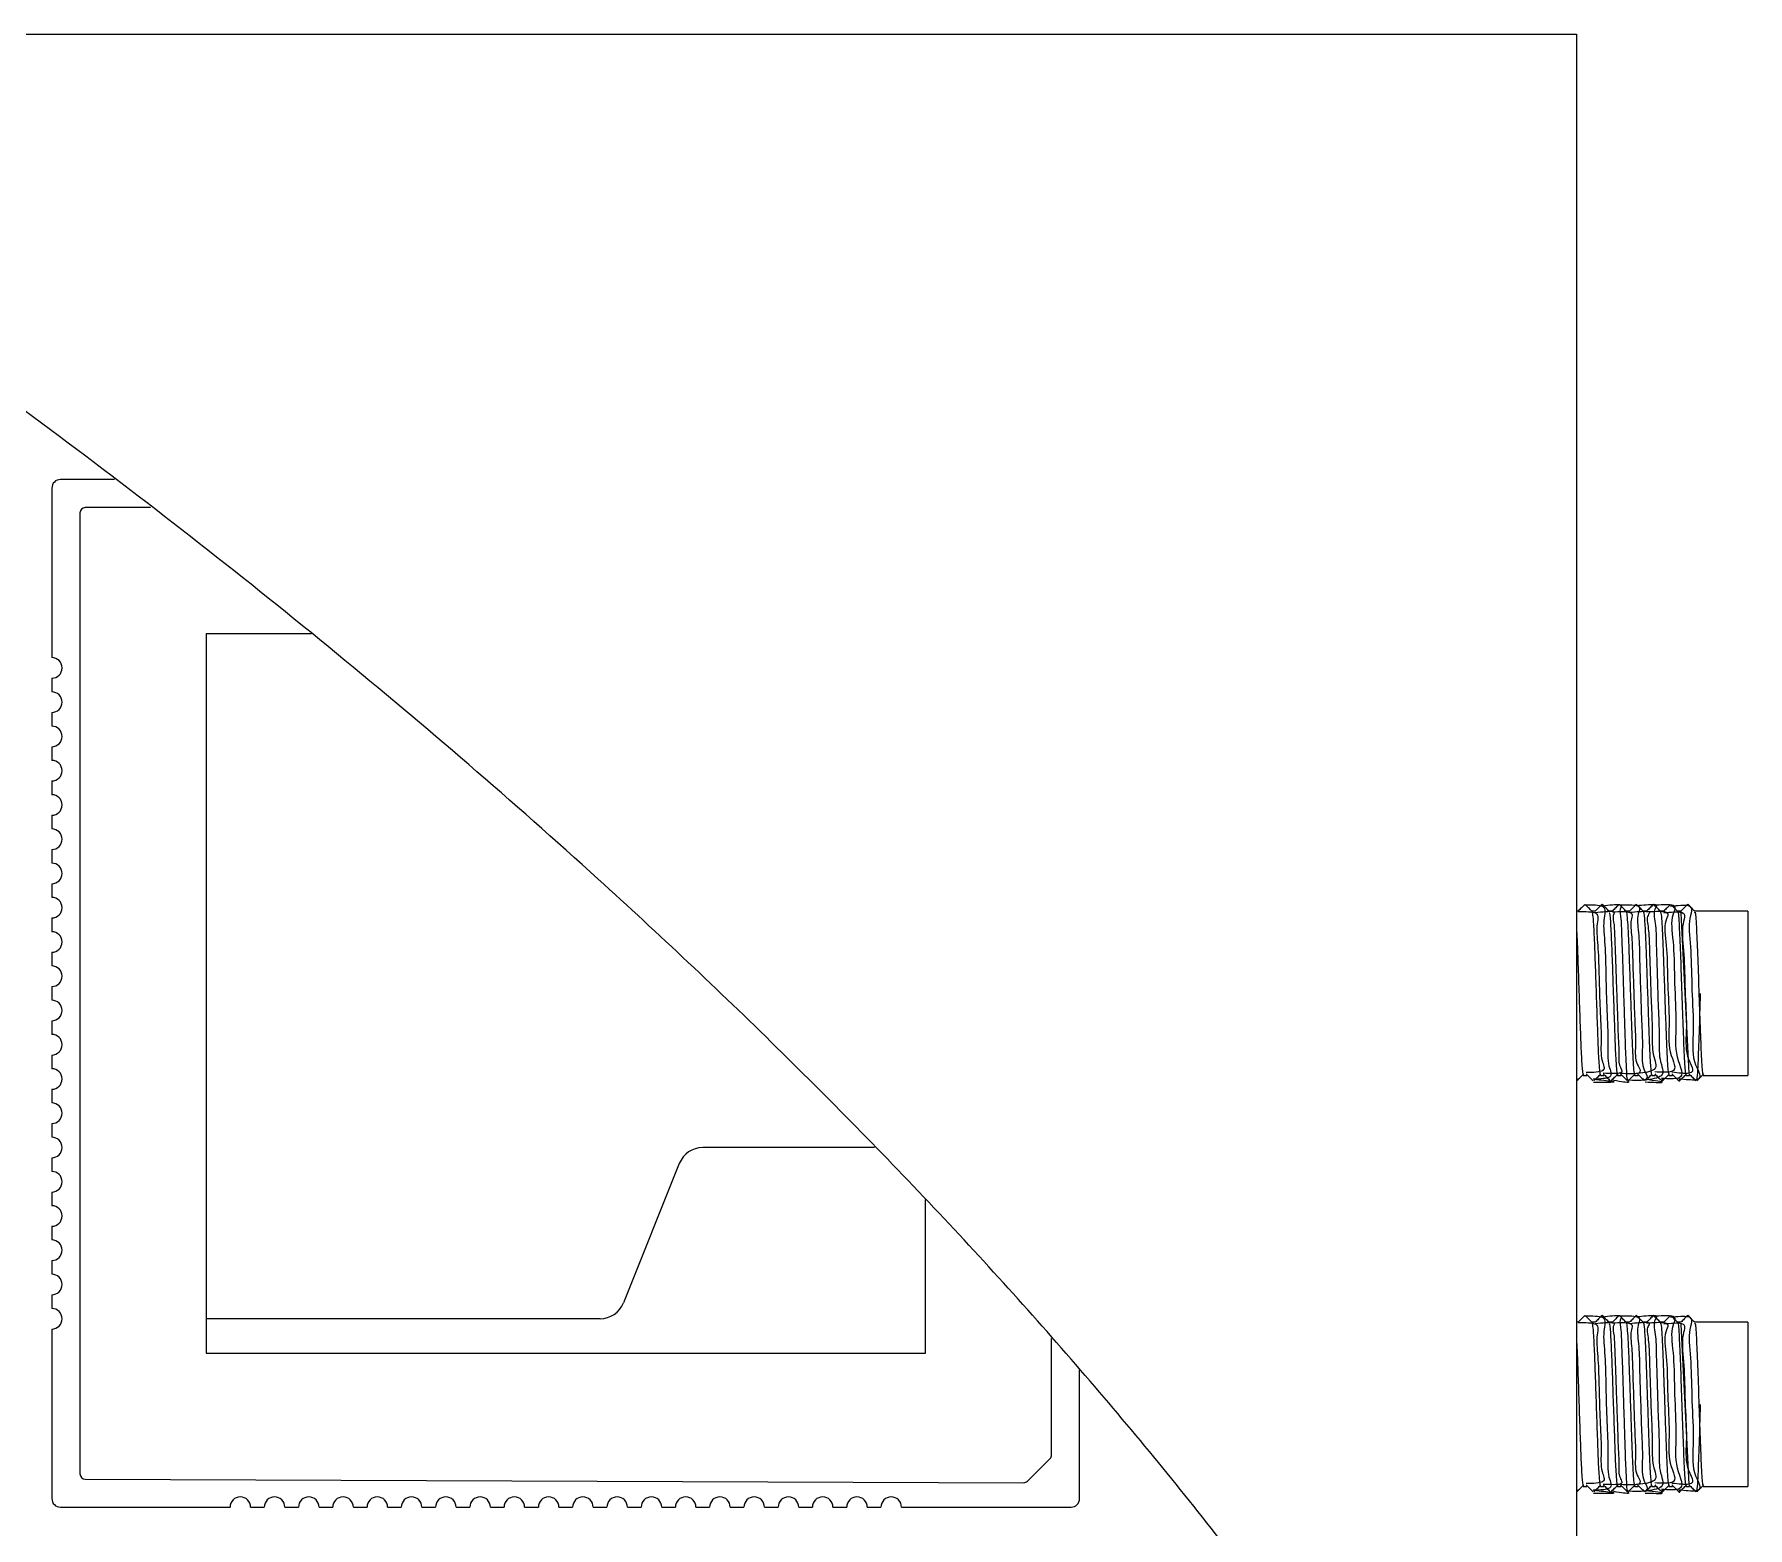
# Model space of a CAD drawing. Header units: millimetres. Extents: x 77 to 206, y 51 to 135.
# Drawn here: x 116.09 to 141.1, y 74.17 to 95.97 of the extents above; entities that cross this region are included whole.
import ezdxf

# ---------------------------------------------------------------- set-up
doc = ezdxf.new("R2010")
doc.units = ezdxf.units.MM

msp = doc.modelspace()

# ---------------------------------------------------------------- hatches: boundary and pattern name
at = {"linetype": 'Continuous', "lineweight": 0}
h = msp.add_hatch(dxfattribs=at)
h.set_pattern_fill('ANSI38', style=0)
edge = h.paths.add_edge_path(flags=0)
edge.add_line((107.849, 95.968), (77.099, 95.968))
edge.add_line((77.099, 95.968), (77.099, 50.968))
edge.add_line((77.099, 50.968), (138.599, 50.968))
edge.add_line((138.599, 50.968), (138.599, 65.877))
edge.add_spline(control_points=[(138.599, 65.877), (138.362, 66.357), (138.112, 66.838), (137.849, 67.319)], knot_values=[0.64695, 0.64695, 0.64695, 0.64695, 0.653933, 0.653933, 0.653933, 0.653933], weights=[1, 1, 1, 1], degree=3, periodic=0)
edge.add_line((137.849, 67.319), (137.849, 54.29))
edge.add_arc((136.349, 52.968), 2, 41.4096, 218.6822)
edge.add_line((134.787, 51.718), (80.91, 51.718))
edge.add_arc((79.349, 52.968), 2, 321.3178, 498.5904)
edge.add_line((77.849, 54.29), (77.849, 92.645))
edge.add_arc((79.349, 93.968), 2, 221.4096, 398.6822)
edge.add_line((80.91, 95.218), (109.041, 95.218))
edge.add_spline(control_points=[(109.041, 95.218), (108.645, 95.47), (108.247, 95.72), (107.849, 95.968)], knot_values=[0.797767, 0.797767, 0.797767, 0.797767, 0.802379, 0.802379, 0.802379, 0.802379], weights=[1, 1, 1, 1], degree=3, periodic=0)
edge = h.paths.add_edge_path(flags=0)
edge.add_arc((79.349, 93.968), 0.8, 0, 360)
edge = h.paths.add_edge_path(flags=0)
edge.add_arc((136.349, 52.968), 0.8, 0, 360)
edge = h.paths.add_edge_path(flags=0)
edge.add_arc((79.349, 52.968), 0.8, 0, 360)

# ---------------------------------------------------------------- linework, layer by layer
at = {"color": 7, "linetype": 'Continuous', "lineweight": 15}
for p, q in [((107.849, 95.968), (138.599, 95.968)), ((138.599, 95.968), (138.599, 65.877)), ((116.349, 89.343), (116.349, 86.868)), ((117.264, 89.468), (116.474, 89.468)), ((117.787, 89.058), (116.834, 89.058)), ((116.759, 88.983), (116.759, 74.952)), ((118.599, 87.218), (118.599, 77.218)), ((116.349, 86.568), (116.349, 86.368)), ((116.349, 86.068), (116.349, 85.868)), ((116.349, 85.568), (116.349, 85.368)), ((116.349, 85.068), (116.349, 84.868)), ((116.349, 84.568), (116.349, 84.368)), ((116.349, 84.068), (116.349, 83.868)), ((116.349, 83.568), (116.349, 83.368)), ((116.349, 83.068), (116.349, 82.868)), ((138.624, 83.168), (138.599, 83.168)), ((138.874, 83.168), (138.824, 83.168)), ((139.124, 83.168), (139.074, 83.168)), ((139.374, 83.168), (139.324, 83.168)), ((139.624, 83.168), (139.574, 83.168)), ((139.874, 83.168), (139.824, 83.168)), ((140.124, 83.168), (140.074, 83.168)), ((140.123, 83.138), (140.241, 80.801)), ((141.099, 83.168), (140.324, 83.168)), ((141.099, 83.168), (141.099, 80.768)), ((116.349, 82.568), (116.349, 82.368)), ((116.349, 82.068), (116.349, 81.868)), ((116.349, 81.568), (116.349, 81.368)), ((116.349, 81.068), (116.349, 80.868)), ((116.349, 80.568), (116.349, 80.368)), ((138.699, 80.768), (138.749, 80.768)), ((138.949, 80.768), (138.999, 80.768)), ((139.199, 80.768), (139.249, 80.768)), ((139.349, 80.668), (139.357, 80.7)), ((139.449, 80.768), (139.499, 80.768)), ((139.699, 80.768), (139.749, 80.768)), ((139.851, 80.67), (139.857, 80.723)), ((139.949, 80.768), (139.999, 80.768)), ((140.104, 80.679), (140.107, 80.712)), ((140.199, 80.768), (140.249, 80.768)), ((140.449, 80.768), (141.099, 80.768)), ((116.349, 80.068), (116.349, 79.868)), ((116.349, 79.568), (116.349, 79.368)), ((125.506, 79.485), (124.692, 77.45)), ((116.349, 79.068), (116.349, 78.868)), ((116.349, 78.568), (116.349, 78.368)), ((116.349, 78.068), (116.349, 77.868)), ((116.349, 77.568), (116.349, 77.368)), ((116.349, 77.068), (116.349, 74.593)), ((124.349, 77.218), (118.599, 77.218)), ((118.599, 77.218), (118.599, 76.718)), ((138.624, 77.168), (138.599, 77.168)), ((138.874, 77.168), (138.824, 77.168)), ((139.124, 77.168), (139.074, 77.168)), ((139.374, 77.168), (139.324, 77.168)), ((139.624, 77.168), (139.574, 77.168)), ((139.874, 77.168), (139.824, 77.168)), ((140.124, 77.168), (140.074, 77.168)), ((140.123, 77.138), (140.241, 74.801)), ((141.099, 77.168), (140.324, 77.168)), ((141.099, 77.168), (141.099, 74.768)), ((130.939, 75.231), (130.939, 76.929)), ((118.599, 76.718), (129.099, 76.718)), ((131.349, 74.593), (131.349, 76.471)), ((130.586, 74.847), (130.917, 75.178)), ((116.833, 74.877), (130.532, 74.825)), ((138.699, 74.768), (138.749, 74.768)), ((138.949, 74.768), (138.999, 74.768)), ((139.199, 74.768), (139.249, 74.768)), ((139.349, 74.668), (139.357, 74.7)), ((139.449, 74.768), (139.499, 74.768)), ((139.699, 74.768), (139.749, 74.768)), ((139.851, 74.67), (139.857, 74.723)), ((139.949, 74.768), (139.999, 74.768)), ((140.104, 74.679), (140.107, 74.712)), ((140.199, 74.768), (140.249, 74.768)), ((140.449, 74.768), (141.099, 74.768)), ((116.474, 74.468), (118.949, 74.468)), ((119.249, 74.468), (119.449, 74.468)), ((119.749, 74.468), (119.949, 74.468)), ((120.249, 74.468), (120.449, 74.468)), ((120.749, 74.468), (120.949, 74.468)), ((121.249, 74.468), (121.449, 74.468)), ((121.749, 74.468), (121.949, 74.468)), ((122.249, 74.468), (122.449, 74.468)), ((122.749, 74.468), (122.949, 74.468)), ((123.249, 74.468), (123.449, 74.468)), ((123.749, 74.468), (123.949, 74.468)), ((124.249, 74.468), (124.449, 74.468)), ((124.749, 74.468), (124.949, 74.468)), ((125.249, 74.468), (125.449, 74.468)), ((125.749, 74.468), (125.949, 74.468)), ((126.249, 74.468), (126.449, 74.468)), ((126.749, 74.468), (126.949, 74.468)), ((127.249, 74.468), (127.449, 74.468)), ((127.749, 74.468), (127.949, 74.468)), ((128.249, 74.468), (128.449, 74.468)), ((128.749, 74.468), (131.224, 74.468))]:
    msp.add_line(p, q, dxfattribs=at)
at = {"color": 8, "linetype": 'Continuous', "lineweight": 15}
for p, q in [((120.136, 87.218), (118.599, 87.218)), ((128.357, 79.718), (125.849, 79.718)), ((129.099, 76.718), (129.099, 78.959))]:
    msp.add_line(p, q, dxfattribs=at)
at = {"color": 7, "linetype": 'Continuous', "lineweight": 15}
for centre, radius, start, end in [((116.474, 89.343), 0.125, 90, 180), ((116.834, 88.983), 0.075, 90, 180), ((116.349, 86.718), 0.15, 270, 90), ((116.349, 86.218), 0.15, 270, 90), ((116.349, 85.718), 0.15, 270, 90), ((116.349, 85.218), 0.15, 270, 90), ((116.349, 84.718), 0.15, 270, 90), ((116.349, 84.218), 0.15, 270, 90), ((116.349, 83.718), 0.15, 270, 90), ((116.349, 83.218), 0.15, 270, 90), ((116.349, 82.718), 0.15, 270, 90), ((116.349, 82.218), 0.15, 270, 90), ((116.349, 81.718), 0.15, 270, 90), ((116.349, 81.218), 0.15, 270, 90), ((116.349, 80.718), 0.15, 270, 90), ((116.349, 80.218), 0.15, 270, 90), ((116.349, 79.718), 0.15, 270, 90), ((125.849, 79.348), 0.369, 90, 158.1986), ((116.349, 79.218), 0.15, 270, 90), ((116.349, 78.718), 0.15, 270, 90), ((116.349, 78.218), 0.15, 270, 90), ((116.349, 77.718), 0.15, 270, 90), ((116.349, 77.218), 0.15, 270, 90), ((124.349, 77.587), 0.369, 270, 338.1986), ((130.864, 75.231), 0.075, 315, 0), ((116.834, 74.952), 0.075, 180, 269.7815), ((130.533, 74.9), 0.075, 269.7815, 315), ((116.474, 74.593), 0.125, 180, 270), ((119.099, 74.468), 0.15, 0, 180), ((119.599, 74.468), 0.15, 0, 180), ((120.099, 74.468), 0.15, 0, 180), ((120.599, 74.468), 0.15, 0, 180), ((121.099, 74.468), 0.15, 0, 180), ((121.599, 74.468), 0.15, 0, 180), ((122.099, 74.468), 0.15, 0, 180), ((122.599, 74.468), 0.15, 0, 180), ((123.099, 74.468), 0.15, 0, 180), ((123.599, 74.468), 0.15, 0, 180), ((124.099, 74.468), 0.15, 0, 180), ((124.599, 74.468), 0.15, 0, 180), ((125.099, 74.468), 0.15, 0, 180), ((125.599, 74.468), 0.15, 0, 180), ((126.099, 74.468), 0.15, 0, 180), ((126.599, 74.468), 0.15, 0, 180), ((127.099, 74.468), 0.15, 0, 180), ((127.599, 74.468), 0.15, 0, 180), ((128.099, 74.468), 0.15, 0, 180), ((128.599, 74.468), 0.15, 0, 180), ((131.224, 74.593), 0.125, 270, 0)]:
    msp.add_arc(centre, radius, start, end, dxfattribs=at)
at = {"color": 7, "linetype": 'Continuous', "lineweight": 0}
msp.add_open_spline([(138.599, 65.877), (138.148, 66.741), (137.226, 68.506), (135.573, 71.072), (133.712, 73.64), (131.636, 76.192), (129.368, 78.721), (126.923, 81.216), (123.982, 83.986), (120.505, 86.981), (116.464, 90.138), (112.246, 93.162), (109.317, 95.031), (107.849, 95.968)], degree=3, knots=[0, 0, 0, 0, 0.067141, 0.137223, 0.210156, 0.285783, 0.363896, 0.444247, 0.526556, 0.642365, 0.760467, 0.879981, 1, 1, 1, 1], dxfattribs=at)
at = {"color": 7, "linetype": 'Continuous', "lineweight": 15}
for points, knots in [([(138.723, 83.267), (138.706, 83.25), (138.673, 83.217), (138.64, 83.184), (138.623, 83.168)], [0, 0, 0, 0, 0.502634, 1, 1, 1, 1]), ([(138.623, 83.162), (138.73, 83.163), (138.962, 83.165), (138.876, 82.972), (138.919, 82.637), (138.927, 82.202), (138.943, 81.735), (138.967, 81.298), (138.944, 81.005), (139.054, 80.817), (138.844, 80.813), (138.741, 80.811)], [0, 0, 0, 0, 0.1054943, 0.2291934, 0.3507861, 0.4705313, 0.5945633, 0.7143254, 0.8358984, 0.9189954, 1, 1, 1, 1]), ([(138.723, 83.261), (138.829, 83.261), (139.065, 83.263), (138.975, 83.056), (139.02, 82.692), (139.027, 82.221), (139.042, 81.716), (139.068, 81.243), (139.041, 80.925), (139.158, 80.724), (138.944, 80.718), (138.841, 80.715)], [0, 0, 0, 0, 0.103002, 0.227611, 0.350098, 0.470725, 0.59567, 0.716314, 0.838782, 0.92249, 1, 1, 1, 1]), ([(138.825, 83.167), (138.808, 83.184), (138.775, 83.217), (138.741, 83.25), (138.725, 83.267)], [0, 0, 0, 0, 0.499996, 1, 1, 1, 1]), ([(138.825, 83.161), (138.829, 83.145), (138.839, 83.112), (138.855, 82.852), (138.869, 82.472), (138.885, 82.015), (138.901, 81.553), (138.914, 81.147), (138.931, 80.875), (138.942, 80.751), (138.948, 80.777), (138.949, 80.781)], [0, 0, 0, 0, 0.113272, 0.238674, 0.35921, 0.483019, 0.60776, 0.727874, 0.852835, 0.976272, 1, 1, 1, 1]), ([(138.973, 83.267), (138.956, 83.25), (138.923, 83.217), (138.89, 83.184), (138.873, 83.168)], [0, 0, 0, 0, 0.502634, 1, 1, 1, 1]), ([(138.873, 83.149), (138.978, 83.159), (139.198, 83.18), (139.116, 83.114), (139.153, 82.978), (139.157, 82.774), (139.167, 82.521), (139.177, 82.232), (139.188, 81.921), (139.199, 81.615), (139.206, 81.336), (139.224, 81.094), (139.203, 80.913), (139.324, 80.785), (139.094, 80.796), (138.991, 80.801)], [0, 0, 0, 0, 0.072327, 0.150182, 0.230017, 0.30919, 0.385377, 0.462899, 0.542652, 0.622011, 0.698472, 0.775638, 0.855283, 0.934802, 1, 1, 1, 1]), ([(138.973, 83.247), (139.078, 83.258), (139.304, 83.28), (139.214, 83.21), (139.253, 83.062), (139.256, 82.841), (139.268, 82.567), (139.277, 82.254), (139.288, 81.918), (139.298, 81.586), (139.308, 81.283), (139.316, 81.023), (139.333, 80.821), (139.323, 80.696), (139.41, 80.652), (139.211, 80.684), (139.107, 80.701)], [0, 0, 0, 0, 0.06188, 0.133217, 0.206367, 0.278911, 0.34872, 0.419751, 0.492827, 0.565541, 0.635601, 0.706307, 0.779283, 0.852144, 0.922525, 1, 1, 1, 1]), ([(139.075, 83.167), (139.058, 83.184), (139.025, 83.217), (138.991, 83.25), (138.975, 83.267)], [0, 0, 0, 0, 0.499996, 1, 1, 1, 1]), ([(139.075, 83.146), (139.077, 83.147), (139.085, 83.151), (139.098, 82.969), (139.114, 82.638), (139.128, 82.201), (139.145, 81.735), (139.159, 81.301), (139.172, 80.998), (139.185, 80.833), (139.193, 80.766), (139.198, 80.774), (139.199, 80.776)], [0, 0, 0, 0, 0.062822, 0.187954, 0.310955, 0.432087, 0.557555, 0.678704, 0.801685, 0.885745, 0.968003, 1, 1, 1, 1]), ([(139.223, 83.267), (139.206, 83.25), (139.173, 83.217), (139.14, 83.184), (139.123, 83.168)], [0, 0, 0, 0, 0.502634, 1, 1, 1, 1]), ([(139.123, 83.158), (139.229, 83.163), (139.459, 83.172), (139.372, 83.029), (139.414, 82.767), (139.419, 82.411), (139.436, 82.005), (139.446, 81.595), (139.471, 81.226), (139.437, 80.95), (139.608, 80.78), (139.342, 80.793), (139.241, 80.798)], [0, 0, 0, 0, 0.091201, 0.19767, 0.304234, 0.406661, 0.512871, 0.619647, 0.722159, 0.828074, 0.935027, 1, 1, 1, 1]), ([(139.325, 83.167), (139.308, 83.184), (139.275, 83.217), (139.241, 83.25), (139.225, 83.267)], [0, 0, 0, 0, 0.499996, 1, 1, 1, 1]), ([(139.225, 83.261), (139.328, 83.262), (139.578, 83.265), (139.465, 83.117), (139.516, 82.833), (139.519, 82.448), (139.536, 82.008), (139.546, 81.564), (139.572, 81.164), (139.533, 80.865), (139.718, 80.684), (139.441, 80.696), (139.341, 80.701)], [0, 0, 0, 0, 0.077392, 0.186056, 0.294817, 0.399357, 0.507756, 0.616733, 0.72136, 0.829459, 0.938617, 1, 1, 1, 1]), ([(139.325, 83.162), (139.325, 83.163), (139.329, 83.171), (139.336, 83.111), (139.347, 82.979), (139.358, 82.774), (139.367, 82.521), (139.377, 82.232), (139.388, 81.921), (139.399, 81.615), (139.408, 81.336), (139.418, 81.096), (139.428, 80.908), (139.439, 80.799), (139.446, 80.755), (139.449, 80.768), (139.449, 80.768)], [0, 0, 0, 0, 0.013921, 0.095635, 0.179427, 0.262525, 0.342488, 0.423852, 0.507559, 0.590851, 0.671102, 0.752093, 0.835686, 0.919146, 0.999766, 1, 1, 1, 1]), ([(139.473, 83.267), (139.456, 83.25), (139.423, 83.217), (139.39, 83.184), (139.373, 83.168)], [0, 0, 0, 0, 0.502634, 1, 1, 1, 1]), ([(139.373, 83.151), (139.474, 83.16), (139.732, 83.182), (139.603, 83.11), (139.661, 82.899), (139.663, 82.58), (139.679, 82.192), (139.691, 81.777), (139.713, 81.383), (139.694, 81.062), (139.821, 80.838), (139.592, 80.81), (139.491, 80.798)], [0, 0, 0, 0, 0.067656, 0.172687, 0.280628, 0.38524, 0.489814, 0.597754, 0.70282, 0.806961, 0.914863, 1, 1, 1, 1]), ([(139.473, 83.25), (139.573, 83.259), (139.842, 83.283), (139.699, 83.205), (139.763, 82.977), (139.763, 82.631), (139.78, 82.21), (139.791, 81.761), (139.813, 81.335), (139.793, 80.987), (139.925, 80.746), (139.692, 80.714), (139.591, 80.7)], [0, 0, 0, 0, 0.063137, 0.169026, 0.277848, 0.383315, 0.488744, 0.597565, 0.703489, 0.808481, 0.917264, 1, 1, 1, 1]), ([(139.575, 83.167), (139.558, 83.184), (139.525, 83.217), (139.491, 83.25), (139.475, 83.267)], [0, 0, 0, 0, 0.499996, 1, 1, 1, 1]), ([(139.575, 83.151), (139.577, 83.153), (139.583, 83.16), (139.594, 83.026), (139.609, 82.768), (139.621, 82.411), (139.635, 82.005), (139.649, 81.595), (139.661, 81.226), (139.675, 80.947), (139.689, 80.785), (139.696, 80.782), (139.699, 80.781)], [0, 0, 0, 0, 0.046308, 0.157115, 0.268021, 0.374621, 0.485157, 0.596284, 0.702973, 0.813203, 0.924513, 1, 1, 1, 1]), ([(139.723, 83.267), (139.706, 83.25), (139.673, 83.217), (139.64, 83.184), (139.623, 83.168)], [0, 0, 0, 0, 0.502634, 1, 1, 1, 1]), ([(139.623, 83.158), (139.723, 83.164), (140.01, 83.181), (139.852, 83.024), (139.926, 82.632), (139.925, 82.104), (139.965, 81.547), (139.92, 81.089), (140.129, 80.799), (139.838, 80.816), (139.741, 80.821)], [0, 0, 0, 0, 0.07672, 0.219253, 0.360866, 0.500918, 0.644374, 0.782929, 0.926858, 1, 1, 1, 1]), ([(139.723, 83.258), (139.823, 83.264), (140.12, 83.281), (139.949, 83.112), (140.027, 82.687), (140.024, 82.115), (140.066, 81.512), (140.016, 81.016), (140.238, 80.704), (139.938, 80.72), (139.841, 80.726)], [0, 0, 0, 0, 0.072963, 0.216724, 0.359558, 0.500818, 0.64551, 0.78526, 0.930429, 1, 1, 1, 1]), ([(139.825, 83.167), (139.808, 83.184), (139.775, 83.217), (139.741, 83.25), (139.725, 83.267)], [0, 0, 0, 0, 0.499996, 1, 1, 1, 1]), ([(139.825, 83.166), (139.829, 83.15), (139.838, 83.117), (139.852, 82.897), (139.865, 82.581), (139.878, 82.192), (139.893, 81.777), (139.906, 81.384), (139.919, 81.061), (139.934, 80.815), (139.944, 80.793), (139.949, 80.781)], [0, 0, 0, 0, 0.107532, 0.21916, 0.327345, 0.435491, 0.547117, 0.655771, 0.76347, 0.875057, 1, 1, 1, 1]), ([(139.973, 83.267), (139.956, 83.25), (139.923, 83.217), (139.89, 83.184), (139.873, 83.168)], [0, 0, 0, 0, 0.502634, 1, 1, 1, 1]), ([(139.873, 83.143), (139.976, 83.154), (140.242, 83.18), (140.115, 82.971), (140.177, 82.554), (140.178, 82.013), (140.219, 81.461), (140.165, 81.028), (140.399, 80.771), (140.089, 80.804), (139.991, 80.815)], [0, 0, 0, 0, 0.089844, 0.232186, 0.37136, 0.511795, 0.653403, 0.791519, 0.934325, 1, 1, 1, 1]), ([(139.972, 83.241), (140.075, 83.252), (140.348, 83.28), (140.213, 83.054), (140.277, 82.603), (140.278, 82.017), (140.321, 81.419), (140.26, 80.95), (140.513, 80.673), (140.188, 80.708), (140.091, 80.718)], [0, 0, 0, 0, 0.086878, 0.230435, 0.3708, 0.512435, 0.655253, 0.79455, 0.938576, 1, 1, 1, 1]), ([(140.075, 83.167), (140.058, 83.184), (140.025, 83.217), (139.991, 83.25), (139.975, 83.267)], [0, 0, 0, 0, 0.499996, 1, 1, 1, 1]), ([(140.075, 83.152), (140.076, 83.156), (140.082, 83.188), (140.096, 83.011), (140.114, 82.635), (140.131, 82.103), (140.151, 81.549), (140.167, 81.083), (140.185, 80.798), (140.195, 80.794), (140.199, 80.792)], [0, 0, 0, 0, 0.020534, 0.167735, 0.313986, 0.458625, 0.606779, 0.749871, 0.898514, 1, 1, 1, 1]), ([(140.223, 83.267), (140.206, 83.25), (140.173, 83.217), (140.14, 83.184), (140.123, 83.168)], [0, 0, 0, 0, 0.502634, 1, 1, 1, 1]), ([(140.325, 83.167), (140.308, 83.184), (140.275, 83.217), (140.241, 83.25), (140.225, 83.267)], [0, 0, 0, 0, 0.499996, 1, 1, 1, 1]), ([(140.325, 83.142), (140.327, 83.147), (140.334, 83.171), (140.349, 82.964), (140.366, 82.556), (140.385, 82.013), (140.404, 81.463), (140.42, 81.023), (140.437, 80.779), (140.446, 80.792), (140.449, 80.797)], [0, 0, 0, 0, 0.044074, 0.192143, 0.336918, 0.483003, 0.63031, 0.773983, 0.922535, 1, 1, 1, 1]), ([(138.599, 82.928), (138.603, 82.855), (138.612, 82.69), (138.625, 82.29), (138.641, 81.828), (138.656, 81.379), (138.671, 81.022), (138.686, 80.798), (138.695, 80.786), (138.699, 80.781)], [0, 0, 0, 0, 0.118069, 0.266998, 0.422083, 0.573773, 0.724241, 0.879535, 1, 1, 1, 1]), ([(140.356, 80.694), (140.356, 80.694), (140.362, 80.691), (140.376, 80.925), (140.393, 81.373), (140.405, 81.768), (140.411, 81.968)], [0, 0, 0, 0, 0.000575, 0.338128, 0.666128, 1, 1, 1, 1]), ([(138.606, 80.694), (138.623, 80.711), (138.656, 80.743), (138.69, 80.776), (138.706, 80.792)], [0, 0, 0, 0, 0.500001, 1, 1, 1, 1]), ([(138.741, 80.792), (138.758, 80.776), (138.791, 80.743), (138.824, 80.711), (138.841, 80.694)], [0, 0, 0, 0, 0.499999, 1, 1, 1, 1]), ([(138.856, 80.694), (138.873, 80.711), (138.906, 80.743), (138.94, 80.776), (138.956, 80.792)], [0, 0, 0, 0, 0.500001, 1, 1, 1, 1]), ([(138.991, 80.792), (139.008, 80.776), (139.041, 80.743), (139.074, 80.711), (139.091, 80.694)], [0, 0, 0, 0, 0.499999, 1, 1, 1, 1]), ([(139.106, 80.694), (139.123, 80.711), (139.156, 80.743), (139.19, 80.776), (139.206, 80.792)], [0, 0, 0, 0, 0.500001, 1, 1, 1, 1]), ([(139.241, 80.792), (139.258, 80.776), (139.291, 80.743), (139.324, 80.711), (139.341, 80.694)], [0, 0, 0, 0, 0.499999, 1, 1, 1, 1]), ([(139.356, 80.694), (139.373, 80.711), (139.406, 80.743), (139.44, 80.776), (139.456, 80.792)], [0, 0, 0, 0, 0.500001, 1, 1, 1, 1]), ([(139.491, 80.792), (139.508, 80.776), (139.541, 80.743), (139.574, 80.711), (139.591, 80.694)], [0, 0, 0, 0, 0.499999, 1, 1, 1, 1]), ([(139.606, 80.694), (139.623, 80.711), (139.656, 80.743), (139.69, 80.776), (139.706, 80.792)], [0, 0, 0, 0, 0.500001, 1, 1, 1, 1]), ([(139.741, 80.792), (139.758, 80.776), (139.791, 80.743), (139.824, 80.711), (139.841, 80.694)], [0, 0, 0, 0, 0.499999, 1, 1, 1, 1]), ([(139.856, 80.694), (139.873, 80.711), (139.906, 80.743), (139.94, 80.776), (139.956, 80.792)], [0, 0, 0, 0, 0.500001, 1, 1, 1, 1]), ([(139.991, 80.792), (140.008, 80.776), (140.041, 80.743), (140.074, 80.711), (140.091, 80.694)], [0, 0, 0, 0, 0.499999, 1, 1, 1, 1]), ([(140.106, 80.694), (140.123, 80.711), (140.156, 80.743), (140.19, 80.776), (140.206, 80.792)], [0, 0, 0, 0, 0.500001, 1, 1, 1, 1]), ([(140.241, 80.792), (140.258, 80.776), (140.291, 80.743), (140.324, 80.711), (140.341, 80.694)], [0, 0, 0, 0, 0.499999, 1, 1, 1, 1]), ([(140.356, 80.694), (140.373, 80.711), (140.406, 80.743), (140.44, 80.776), (140.456, 80.792)], [0, 0, 0, 0, 0.500001, 1, 1, 1, 1]), ([(138.846, 80.671), (138.943, 80.672), (139.163, 80.675), (139.173, 80.673), (138.954, 80.7), (138.857, 80.712)], [0, 0, 0, 0, 0.3022321, 0.6889482, 1, 1, 1, 1]), ([(139.602, 80.674), (139.719, 80.67), (139.977, 80.661), (139.738, 80.693), (139.607, 80.71)], [0, 0, 0, 0, 0.452063, 1, 1, 1, 1]), ([(139.723, 77.258), (139.823, 77.264), (140.12, 77.281), (139.949, 77.112), (140.027, 76.687), (140.024, 76.115), (140.066, 75.512), (140.016, 75.016), (140.238, 74.704), (139.938, 74.72), (139.841, 74.726)], [0, 0, 0, 0, 0.072963, 0.2167242, 0.3595579, 0.5008179, 0.6455099, 0.7852599, 0.930429, 1, 1, 1, 1]), ([(138.723, 77.267), (138.706, 77.25), (138.673, 77.217), (138.64, 77.184), (138.623, 77.168)], [0, 0, 0, 0, 0.502634, 1, 1, 1, 1]), ([(138.623, 77.162), (138.73, 77.163), (138.962, 77.165), (138.876, 76.972), (138.919, 76.637), (138.927, 76.202), (138.943, 75.735), (138.967, 75.298), (138.944, 75.005), (139.054, 74.817), (138.844, 74.813), (138.741, 74.811)], [0, 0, 0, 0, 0.105494, 0.229193, 0.350786, 0.470531, 0.594563, 0.714325, 0.835898, 0.918995, 1, 1, 1, 1]), ([(138.723, 77.261), (138.829, 77.261), (139.065, 77.263), (138.975, 77.056), (139.02, 76.692), (139.027, 76.221), (139.042, 75.716), (139.068, 75.243), (139.041, 74.925), (139.158, 74.724), (138.944, 74.718), (138.841, 74.715)], [0, 0, 0, 0, 0.103002, 0.227611, 0.350098, 0.470725, 0.59567, 0.716314, 0.838782, 0.92249, 1, 1, 1, 1]), ([(138.825, 77.167), (138.808, 77.184), (138.775, 77.217), (138.741, 77.25), (138.725, 77.267)], [0, 0, 0, 0, 0.499996, 1, 1, 1, 1]), ([(138.825, 77.161), (138.829, 77.145), (138.839, 77.112), (138.855, 76.852), (138.869, 76.472), (138.885, 76.015), (138.901, 75.553), (138.914, 75.147), (138.931, 74.875), (138.942, 74.751), (138.948, 74.777), (138.949, 74.781)], [0, 0, 0, 0, 0.113272, 0.238674, 0.35921, 0.483019, 0.60776, 0.727874, 0.852835, 0.976272, 1, 1, 1, 1]), ([(138.973, 77.267), (138.956, 77.25), (138.923, 77.217), (138.89, 77.184), (138.873, 77.168)], [0, 0, 0, 0, 0.502634, 1, 1, 1, 1]), ([(138.873, 77.149), (138.978, 77.159), (139.198, 77.18), (139.116, 77.114), (139.153, 76.978), (139.157, 76.774), (139.167, 76.521), (139.177, 76.232), (139.188, 75.921), (139.199, 75.615), (139.206, 75.336), (139.224, 75.094), (139.203, 74.913), (139.324, 74.785), (139.094, 74.796), (138.991, 74.801)], [0, 0, 0, 0, 0.072327, 0.150182, 0.230017, 0.30919, 0.385377, 0.462899, 0.542652, 0.622011, 0.698472, 0.775638, 0.855283, 0.934802, 1, 1, 1, 1]), ([(138.973, 77.247), (139.078, 77.258), (139.304, 77.28), (139.214, 77.21), (139.253, 77.062), (139.256, 76.841), (139.268, 76.567), (139.277, 76.254), (139.288, 75.918), (139.298, 75.586), (139.308, 75.283), (139.316, 75.023), (139.333, 74.821), (139.323, 74.696), (139.41, 74.652), (139.211, 74.684), (139.107, 74.701)], [0, 0, 0, 0, 0.06188, 0.133217, 0.206367, 0.278911, 0.34872, 0.419751, 0.492827, 0.565541, 0.635601, 0.706307, 0.779283, 0.852144, 0.922525, 1, 1, 1, 1]), ([(139.075, 77.167), (139.058, 77.184), (139.025, 77.217), (138.991, 77.25), (138.975, 77.267)], [0, 0, 0, 0, 0.499996, 1, 1, 1, 1]), ([(139.075, 77.146), (139.077, 77.147), (139.085, 77.151), (139.098, 76.969), (139.114, 76.638), (139.128, 76.201), (139.145, 75.735), (139.159, 75.301), (139.172, 74.998), (139.185, 74.833), (139.193, 74.766), (139.198, 74.774), (139.199, 74.776)], [0, 0, 0, 0, 0.062822, 0.187954, 0.310955, 0.432087, 0.557555, 0.678704, 0.801685, 0.885745, 0.968003, 1, 1, 1, 1]), ([(139.223, 77.267), (139.206, 77.25), (139.173, 77.217), (139.14, 77.184), (139.123, 77.168)], [0, 0, 0, 0, 0.502634, 1, 1, 1, 1]), ([(139.123, 77.158), (139.229, 77.163), (139.459, 77.172), (139.372, 77.029), (139.414, 76.767), (139.419, 76.411), (139.436, 76.005), (139.446, 75.595), (139.471, 75.226), (139.437, 74.95), (139.608, 74.78), (139.342, 74.793), (139.241, 74.798)], [0, 0, 0, 0, 0.0912009, 0.1976703, 0.3042341, 0.4066615, 0.5128706, 0.6196466, 0.7221593, 0.8280743, 0.9350274, 1, 1, 1, 1]), ([(139.325, 77.167), (139.308, 77.184), (139.275, 77.217), (139.241, 77.25), (139.225, 77.267)], [0, 0, 0, 0, 0.499996, 1, 1, 1, 1]), ([(139.225, 77.261), (139.328, 77.262), (139.578, 77.265), (139.465, 77.117), (139.516, 76.833), (139.519, 76.448), (139.536, 76.008), (139.546, 75.564), (139.572, 75.164), (139.533, 74.865), (139.718, 74.684), (139.441, 74.696), (139.341, 74.701)], [0, 0, 0, 0, 0.077392, 0.186056, 0.294817, 0.399357, 0.507756, 0.616733, 0.72136, 0.829459, 0.938617, 1, 1, 1, 1]), ([(139.325, 77.162), (139.325, 77.163), (139.329, 77.171), (139.336, 77.111), (139.347, 76.979), (139.358, 76.774), (139.367, 76.521), (139.377, 76.232), (139.388, 75.921), (139.399, 75.615), (139.408, 75.336), (139.418, 75.096), (139.428, 74.908), (139.439, 74.799), (139.446, 74.755), (139.449, 74.768), (139.449, 74.768)], [0, 0, 0, 0, 0.013921, 0.095635, 0.179427, 0.262525, 0.342488, 0.423852, 0.507559, 0.590851, 0.671102, 0.752093, 0.835686, 0.919146, 0.999766, 1, 1, 1, 1]), ([(139.473, 77.267), (139.456, 77.25), (139.423, 77.217), (139.39, 77.184), (139.373, 77.168)], [0, 0, 0, 0, 0.502634, 1, 1, 1, 1]), ([(139.373, 77.151), (139.474, 77.16), (139.732, 77.182), (139.603, 77.11), (139.661, 76.899), (139.663, 76.58), (139.679, 76.192), (139.691, 75.777), (139.713, 75.383), (139.694, 75.062), (139.821, 74.838), (139.592, 74.81), (139.491, 74.798)], [0, 0, 0, 0, 0.067656, 0.172687, 0.280628, 0.38524, 0.489814, 0.597754, 0.70282, 0.806961, 0.914863, 1, 1, 1, 1]), ([(139.473, 77.25), (139.573, 77.259), (139.842, 77.283), (139.699, 77.205), (139.763, 76.977), (139.763, 76.631), (139.78, 76.21), (139.791, 75.761), (139.813, 75.335), (139.793, 74.987), (139.925, 74.746), (139.692, 74.714), (139.591, 74.7)], [0, 0, 0, 0, 0.063137, 0.169026, 0.277848, 0.383315, 0.488744, 0.597565, 0.703489, 0.808481, 0.917264, 1, 1, 1, 1]), ([(139.575, 77.167), (139.558, 77.184), (139.525, 77.217), (139.491, 77.25), (139.475, 77.267)], [0, 0, 0, 0, 0.499996, 1, 1, 1, 1]), ([(139.575, 77.151), (139.577, 77.153), (139.583, 77.16), (139.594, 77.026), (139.609, 76.768), (139.621, 76.411), (139.635, 76.005), (139.649, 75.595), (139.661, 75.226), (139.675, 74.947), (139.689, 74.785), (139.696, 74.782), (139.699, 74.781)], [0, 0, 0, 0, 0.046308, 0.157115, 0.268021, 0.374621, 0.485157, 0.596284, 0.702973, 0.813203, 0.924513, 1, 1, 1, 1]), ([(139.723, 77.267), (139.706, 77.25), (139.673, 77.217), (139.64, 77.184), (139.623, 77.168)], [0, 0, 0, 0, 0.502634, 1, 1, 1, 1]), ([(139.623, 77.158), (139.723, 77.164), (140.01, 77.181), (139.852, 77.024), (139.926, 76.632), (139.925, 76.104), (139.965, 75.547), (139.92, 75.089), (140.129, 74.799), (139.838, 74.816), (139.741, 74.821)], [0, 0, 0, 0, 0.0767202, 0.2192531, 0.3608661, 0.5009184, 0.6443745, 0.782929, 0.9268584, 1, 1, 1, 1]), ([(139.825, 77.167), (139.808, 77.184), (139.775, 77.217), (139.741, 77.25), (139.725, 77.267)], [0, 0, 0, 0, 0.499996, 1, 1, 1, 1]), ([(139.825, 77.166), (139.829, 77.15), (139.838, 77.117), (139.852, 76.897), (139.865, 76.581), (139.878, 76.192), (139.893, 75.777), (139.906, 75.384), (139.919, 75.061), (139.934, 74.815), (139.944, 74.793), (139.949, 74.781)], [0, 0, 0, 0, 0.107532, 0.21916, 0.327345, 0.435491, 0.547117, 0.655771, 0.76347, 0.875057, 1, 1, 1, 1]), ([(139.973, 77.267), (139.956, 77.25), (139.923, 77.217), (139.89, 77.184), (139.873, 77.168)], [0, 0, 0, 0, 0.502634, 1, 1, 1, 1]), ([(139.873, 77.143), (139.976, 77.154), (140.242, 77.18), (140.115, 76.971), (140.177, 76.554), (140.178, 76.013), (140.219, 75.461), (140.165, 75.028), (140.399, 74.771), (140.089, 74.804), (139.991, 74.815)], [0, 0, 0, 0, 0.0898437, 0.2321856, 0.3713604, 0.511795, 0.6534034, 0.7915191, 0.9343255, 1, 1, 1, 1]), ([(139.972, 77.241), (140.075, 77.252), (140.348, 77.28), (140.213, 77.054), (140.277, 76.603), (140.278, 76.017), (140.321, 75.419), (140.26, 74.95), (140.513, 74.673), (140.188, 74.708), (140.091, 74.718)], [0, 0, 0, 0, 0.086878, 0.230435, 0.3708, 0.512435, 0.655253, 0.79455, 0.938576, 1, 1, 1, 1]), ([(140.075, 77.167), (140.058, 77.184), (140.025, 77.217), (139.991, 77.25), (139.975, 77.267)], [0, 0, 0, 0, 0.499996, 1, 1, 1, 1]), ([(140.075, 77.152), (140.076, 77.156), (140.082, 77.188), (140.096, 77.011), (140.114, 76.635), (140.131, 76.103), (140.151, 75.549), (140.167, 75.083), (140.185, 74.798), (140.195, 74.794), (140.199, 74.792)], [0, 0, 0, 0, 0.0205336, 0.1677346, 0.3139855, 0.4586246, 0.606779, 0.7498713, 0.8985145, 1, 1, 1, 1]), ([(140.223, 77.267), (140.206, 77.25), (140.173, 77.217), (140.14, 77.184), (140.123, 77.168)], [0, 0, 0, 0, 0.502634, 1, 1, 1, 1]), ([(140.325, 77.167), (140.308, 77.184), (140.275, 77.217), (140.241, 77.25), (140.225, 77.267)], [0, 0, 0, 0, 0.499996, 1, 1, 1, 1]), ([(140.325, 77.142), (140.327, 77.147), (140.334, 77.171), (140.349, 76.964), (140.366, 76.556), (140.385, 76.013), (140.404, 75.463), (140.42, 75.023), (140.437, 74.779), (140.446, 74.792), (140.449, 74.797)], [0, 0, 0, 0, 0.0440737, 0.192143, 0.3369179, 0.4830033, 0.6303097, 0.7739828, 0.9225353, 1, 1, 1, 1]), ([(138.599, 76.928), (138.603, 76.855), (138.612, 76.69), (138.625, 76.29), (138.641, 75.828), (138.656, 75.379), (138.671, 75.022), (138.686, 74.798), (138.695, 74.786), (138.699, 74.781)], [0, 0, 0, 0, 0.118069, 0.266998, 0.422083, 0.573773, 0.724241, 0.879535, 1, 1, 1, 1]), ([(140.356, 74.694), (140.356, 74.694), (140.362, 74.691), (140.376, 74.925), (140.393, 75.373), (140.405, 75.768), (140.411, 75.968)], [0, 0, 0, 0, 0.0005754, 0.338128, 0.666128, 1, 1, 1, 1]), ([(138.606, 74.694), (138.623, 74.711), (138.656, 74.743), (138.69, 74.776), (138.706, 74.792)], [0, 0, 0, 0, 0.500001, 1, 1, 1, 1]), ([(138.741, 74.792), (138.758, 74.776), (138.791, 74.743), (138.824, 74.711), (138.841, 74.694)], [0, 0, 0, 0, 0.499999, 1, 1, 1, 1]), ([(138.856, 74.694), (138.873, 74.711), (138.906, 74.743), (138.94, 74.776), (138.956, 74.792)], [0, 0, 0, 0, 0.500001, 1, 1, 1, 1]), ([(138.991, 74.792), (139.008, 74.776), (139.041, 74.743), (139.074, 74.711), (139.091, 74.694)], [0, 0, 0, 0, 0.499999, 1, 1, 1, 1]), ([(139.106, 74.694), (139.123, 74.711), (139.156, 74.743), (139.19, 74.776), (139.206, 74.792)], [0, 0, 0, 0, 0.500001, 1, 1, 1, 1]), ([(139.241, 74.792), (139.258, 74.776), (139.291, 74.743), (139.324, 74.711), (139.341, 74.694)], [0, 0, 0, 0, 0.499999, 1, 1, 1, 1]), ([(139.356, 74.694), (139.373, 74.711), (139.406, 74.743), (139.44, 74.776), (139.456, 74.792)], [0, 0, 0, 0, 0.500001, 1, 1, 1, 1]), ([(139.491, 74.792), (139.508, 74.776), (139.541, 74.743), (139.574, 74.711), (139.591, 74.694)], [0, 0, 0, 0, 0.499999, 1, 1, 1, 1]), ([(139.606, 74.694), (139.623, 74.711), (139.656, 74.743), (139.69, 74.776), (139.706, 74.792)], [0, 0, 0, 0, 0.500001, 1, 1, 1, 1]), ([(139.741, 74.792), (139.758, 74.776), (139.791, 74.743), (139.824, 74.711), (139.841, 74.694)], [0, 0, 0, 0, 0.499999, 1, 1, 1, 1]), ([(139.856, 74.694), (139.873, 74.711), (139.906, 74.743), (139.94, 74.776), (139.956, 74.792)], [0, 0, 0, 0, 0.500001, 1, 1, 1, 1]), ([(139.991, 74.792), (140.008, 74.776), (140.041, 74.743), (140.074, 74.711), (140.091, 74.694)], [0, 0, 0, 0, 0.499999, 1, 1, 1, 1]), ([(140.106, 74.694), (140.123, 74.711), (140.156, 74.743), (140.19, 74.776), (140.206, 74.792)], [0, 0, 0, 0, 0.500001, 1, 1, 1, 1]), ([(140.241, 74.792), (140.258, 74.776), (140.291, 74.743), (140.324, 74.711), (140.341, 74.694)], [0, 0, 0, 0, 0.499999, 1, 1, 1, 1]), ([(140.356, 74.694), (140.373, 74.711), (140.406, 74.743), (140.44, 74.776), (140.456, 74.792)], [0, 0, 0, 0, 0.500001, 1, 1, 1, 1]), ([(138.846, 74.671), (138.943, 74.672), (139.163, 74.675), (139.173, 74.673), (138.954, 74.7), (138.857, 74.712)], [0, 0, 0, 0, 0.302232, 0.688948, 1, 1, 1, 1]), ([(139.602, 74.674), (139.719, 74.67), (139.977, 74.661), (139.738, 74.693), (139.607, 74.71)], [0, 0, 0, 0, 0.452063, 1, 1, 1, 1])]:
    msp.add_open_spline(points, degree=3, knots=knots, dxfattribs=at)

doc.saveas('drawing.dxf')
